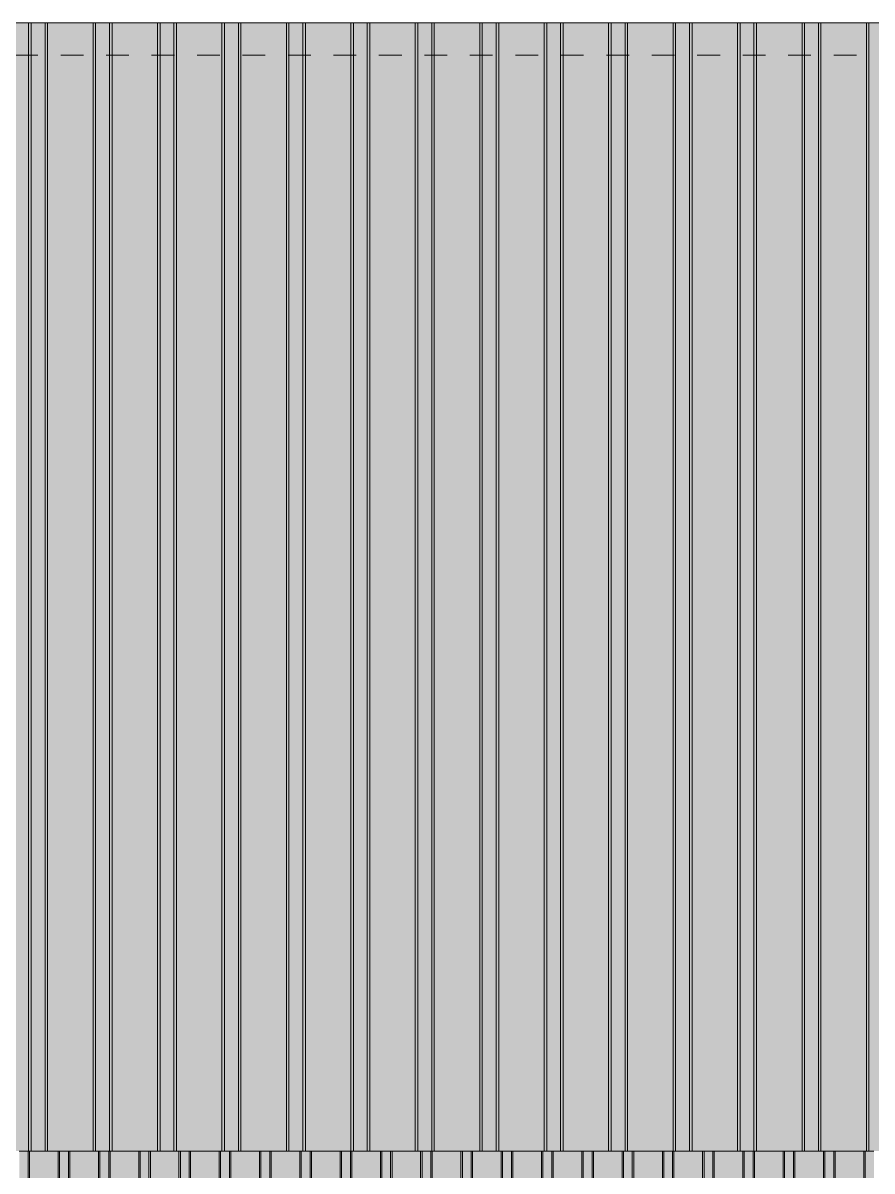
# Model space of a CAD drawing. Header units: millimetres. Extents: x 365175 to 2667127, y -330297 to -162108.
# Drawn here: x 2372894 to 2378163, y -319058 to -311934 of the extents above; entities that cross this region are included whole.
import ezdxf

# ---------------------------------------------------------------- set-up
doc = ezdxf.new("R2010")
doc.units = ezdxf.units.MM
doc.header["$MEASUREMENT"] = 0
doc.linetypes.add('Dashed', pattern=[282.222223, 141.111112, -141.111112])

# ---------------------------------------------------------------- blocks, each defined once
blk = doc.blocks.new('Élément de coupe_1417_4', base_point=(2775447.7, -323933.6))
at = {"linetype": 'Continuous', "lineweight": 0, "true_color": 0x000000}
for points in [[(2372870.6, -323933.6), (2372925.6, -323933.6), (2372925.6, -318933.6), (2372870.6, -318933.6)], [(2372925.6, -323933.6), (2372934.2, -323933.6), (2372934.2, -318933.6), (2372925.6, -318933.6)], [(2372933.2, -318952.7), (2372934.2, -318985.1), (2372934.2, -318933.6), (2372933.2, -318933.6)], [(2372934.2, -323933.6), (2373111.9, -323933.6), (2373111.9, -318933.6), (2372934.2, -318933.6)], [(2373111.9, -318933.6), (2372934.2, -318933.6), (2372934.2, -318985.1), (2373001.2, -318985.1), (2373036.2, -318950.9), (2373102.5, -318950.9), (2372952.5, -319226.5), (2372952.5, -323933.6), (2373111.9, -323933.6)], [(2373111.9, -323933.6), (2373120.6, -323933.6), (2373120.6, -318933.6), (2373111.9, -318933.6)], [(2373111.9, -323933.6), (2373120.6, -323933.6), (2373120.6, -318933.6), (2373111.9, -318933.6)], [(2373120.6, -323933.6), (2373175.6, -323933.6), (2373175.6, -318933.6), (2373120.6, -318933.6)], [(2373175.6, -323933.6), (2373184.2, -323933.6), (2373184.2, -318933.6), (2373175.6, -318933.6)], [(2373183.7, -318933.6), (2373184.2, -318950.9), (2373184.2, -318933.6)], [(2373184.2, -323933.6), (2373361.9, -323933.6), (2373361.9, -318933.6), (2373184.2, -318933.6)], [(2373184.2, -318950.9), (2373314.7, -318950.9), (2373314.7, -318985.1), (2373333.9, -318985.1), (2373202.5, -319226.5), (2373202.5, -323933.6), (2373361.9, -323933.6), (2373361.9, -318933.6), (2373184.2, -318933.6)], [(2373361.9, -323933.6), (2373370.6, -323933.6), (2373370.6, -318933.6), (2373361.9, -318933.6)], [(2373361.9, -323933.6), (2373370.6, -323933.6), (2373370.6, -318933.6), (2373361.9, -318933.6)], [(2373370.6, -323933.6), (2373425.6, -323933.6), (2373425.6, -318933.6), (2373370.6, -318933.6)], [(2373425.6, -323933.6), (2373434.2, -323933.6), (2373434.2, -318933.6), (2373425.6, -318933.6)], [(2373434.2, -318933.6), (2373432.8, -318933.6), (2373434.2, -318952.9)], [(2373434.2, -323933.6), (2373611.9, -323933.6), (2373611.9, -318933.6), (2373434.2, -318933.6)], [(2373434.2, -318952.9), (2373436.2, -318950.9), (2373602.5, -318950.9), (2373452.5, -319226.5), (2373452.5, -323933.6), (2373611.9, -323933.6), (2373611.9, -318933.6), (2373434.2, -318933.6)], [(2373611.9, -323933.6), (2373620.6, -323933.6), (2373620.6, -318933.6), (2373611.9, -318933.6)], [(2373611.9, -323933.6), (2373620.6, -323933.6), (2373620.6, -318933.6), (2373611.9, -318933.6)], [(2373620.6, -323933.6), (2373675.6, -323933.6), (2373675.6, -318933.6), (2373620.6, -318933.6)], [(2373675.6, -323933.6), (2373684.2, -323933.6), (2373684.2, -318933.6), (2373675.6, -318933.6)], [(2373683.7, -318933.6), (2373684.2, -318950.9), (2373684.2, -318933.6)], [(2373684.2, -323933.6), (2373861.9, -323933.6), (2373861.9, -318933.6), (2373684.2, -318933.6)], [(2373861.9, -318933.6), (2373684.2, -318933.6), (2373684.2, -318950.9), (2373714.7, -318950.9), (2373714.7, -318985.1), (2373801.2, -318985.1), (2373836.2, -318950.9), (2373852.5, -318950.9), (2373702.5, -319226.5), (2373702.5, -323933.6), (2373861.9, -323933.6)], [(2373861.9, -323933.6), (2373870.6, -323933.6), (2373870.6, -318933.6), (2373861.9, -318933.6)], [(2373861.9, -323933.6), (2373870.6, -323933.6), (2373870.6, -318933.6), (2373861.9, -318933.6)], [(2373870.6, -323933.6), (2373925.6, -323933.6), (2373925.6, -318933.6), (2373870.6, -318933.6)], [(2373925.6, -323933.6), (2373934.2, -323933.6), (2373934.2, -318933.6), (2373925.6, -318933.6)], [(2373933.7, -318933.6), (2373934.2, -318950.9), (2373934.2, -318933.6)], [(2373934.2, -323933.6), (2374111.9, -323933.6), (2374111.9, -318933.6), (2373934.2, -318933.6)], [(2373934.2, -318933.6), (2373934.2, -318950.9), (2374102.5, -318950.9), (2373952.5, -319226.5), (2373952.5, -323933.6), (2374111.9, -323933.6), (2374111.9, -318933.6)], [(2374111.9, -323933.6), (2374120.6, -323933.6), (2374120.6, -318933.6), (2374111.9, -318933.6)], [(2374111.9, -323933.6), (2374120.6, -323933.6), (2374120.6, -318933.6), (2374111.9, -318933.6)], [(2374120.6, -323933.6), (2374175.6, -323933.6), (2374175.6, -318933.6), (2374120.6, -318933.6)], [(2374175.6, -323933.6), (2374184.2, -323933.6), (2374184.2, -318933.6), (2374175.6, -318933.6)], [(2374184.2, -318933.6), (2374182.7, -318933.6), (2374184.2, -318985.1)], [(2374184.2, -323933.6), (2374361.9, -323933.6), (2374361.9, -318933.6), (2374184.2, -318933.6)], [(2374184.2, -318933.6), (2374184.2, -318985.1), (2374201.2, -318985.1), (2374236.2, -318950.9), (2374352.5, -318950.9), (2374202.5, -319226.5), (2374202.5, -323933.6), (2374361.9, -323933.6), (2374361.9, -318933.6)], [(2374361.9, -323933.6), (2374370.6, -323933.6), (2374370.6, -318933.6), (2374361.9, -318933.6)], [(2374361.9, -323933.6), (2374370.6, -323933.6), (2374370.6, -318933.6), (2374361.9, -318933.6)], [(2374370.6, -323933.6), (2374425.6, -323933.6), (2374425.6, -318933.6), (2374370.6, -318933.6)], [(2374425.6, -323933.6), (2374434.2, -323933.6), (2374434.2, -318933.6), (2374425.6, -318933.6)], [(2374433.7, -318933.6), (2374434.2, -318950.9), (2374434.2, -318933.6)], [(2374434.2, -323933.6), (2374611.9, -323933.6), (2374611.9, -318933.6), (2374434.2, -318933.6)], [(2374434.2, -318950.9), (2374514.7, -318950.9), (2374514.7, -318985.1), (2374583.9, -318985.1), (2374452.5, -319226.5), (2374452.5, -323933.6), (2374611.9, -323933.6), (2374611.9, -318933.6), (2374434.2, -318933.6)], [(2374611.9, -323933.6), (2374620.6, -323933.6), (2374620.6, -318933.6), (2374611.9, -318933.6)], [(2374611.9, -323933.6), (2374620.6, -323933.6), (2374620.6, -318933.6), (2374611.9, -318933.6)], [(2374620.6, -323933.6), (2374675.6, -323933.6), (2374675.6, -318933.6), (2374620.6, -318933.6)], [(2374675.6, -323933.6), (2374684.2, -323933.6), (2374684.2, -318933.6), (2374675.6, -318933.6)], [(2374683.7, -318933.6), (2374684.2, -318950.9), (2374684.2, -318933.6)], [(2374684.2, -323933.6), (2374861.9, -323933.6), (2374861.9, -318933.6), (2374684.2, -318933.6)], [(2374684.2, -318933.6), (2374684.2, -318950.9), (2374852.5, -318950.9), (2374702.5, -319226.5), (2374702.5, -323933.6), (2374861.9, -323933.6), (2374861.9, -318933.6)], [(2374861.9, -323933.6), (2374870.6, -323933.6), (2374870.6, -318933.6), (2374861.9, -318933.6)], [(2374861.9, -323933.6), (2374870.6, -323933.6), (2374870.6, -318933.6), (2374861.9, -318933.6)], [(2374870.6, -323933.6), (2374925.6, -323933.6), (2374925.6, -318933.6), (2374870.6, -318933.6)], [(2374925.6, -323933.6), (2374934.2, -323933.6), (2374934.2, -318933.6), (2374925.6, -318933.6)], [(2374933.2, -318952.7), (2374934.2, -318985.1), (2374934.2, -318933.6), (2374933.2, -318933.6)], [(2374934.2, -323933.6), (2375111.9, -323933.6), (2375111.9, -318933.6), (2374934.2, -318933.6)], [(2375111.9, -318933.6), (2374934.2, -318933.6), (2374934.2, -318985.1), (2375001.2, -318985.1), (2375036.2, -318950.9), (2375102.5, -318950.9), (2374952.5, -319226.5), (2374952.5, -323933.6), (2375111.9, -323933.6)], [(2375111.9, -323933.6), (2375120.6, -323933.6), (2375120.6, -318933.6), (2375111.9, -318933.6)], [(2375111.9, -323933.6), (2375120.6, -323933.6), (2375120.6, -318933.6), (2375111.9, -318933.6)], [(2375120.6, -323933.6), (2375175.6, -323933.6), (2375175.6, -318933.6), (2375120.6, -318933.6)], [(2375175.6, -323933.6), (2375184.2, -323933.6), (2375184.2, -318933.6), (2375175.6, -318933.6)], [(2375183.7, -318933.6), (2375184.2, -318950.9), (2375184.2, -318933.6)], [(2375184.2, -323933.6), (2375361.9, -323933.6), (2375361.9, -318933.6), (2375184.2, -318933.6)], [(2375184.2, -318933.6), (2375184.2, -318950.9), (2375314.7, -318950.9), (2375314.7, -318985.1), (2375333.9, -318985.1), (2375202.5, -319226.5), (2375202.5, -323933.6), (2375361.9, -323933.6), (2375361.9, -318933.6)], [(2375361.9, -323933.6), (2375370.6, -323933.6), (2375370.6, -318933.6), (2375361.9, -318933.6)], [(2375361.9, -323933.6), (2375370.6, -323933.6), (2375370.6, -318933.6), (2375361.9, -318933.6)], [(2375370.6, -323933.6), (2375425.6, -323933.6), (2375425.6, -318933.6), (2375370.6, -318933.6)], [(2375425.6, -323933.6), (2375434.2, -323933.6), (2375434.2, -318933.6), (2375425.6, -318933.6)], [(2375434.2, -318933.6), (2375432.8, -318933.6), (2375434.2, -318952.9)], [(2375434.2, -323933.6), (2375611.9, -323933.6), (2375611.9, -318933.6), (2375434.2, -318933.6)], [(2375434.2, -318952.9), (2375436.2, -318950.9), (2375602.5, -318950.9), (2375452.5, -319226.5), (2375452.5, -323933.6), (2375611.9, -323933.6), (2375611.9, -318933.6), (2375434.2, -318933.6)], [(2375611.9, -323933.6), (2375620.6, -323933.6), (2375620.6, -318933.6), (2375611.9, -318933.6)], [(2375611.9, -323933.6), (2375620.6, -323933.6), (2375620.6, -318933.6), (2375611.9, -318933.6)], [(2375620.6, -323933.6), (2375675.6, -323933.6), (2375675.6, -318933.6), (2375620.6, -318933.6)], [(2375675.6, -323933.6), (2375684.2, -323933.6), (2375684.2, -318933.6), (2375675.6, -318933.6)], [(2375683.7, -318933.6), (2375684.2, -318950.9), (2375684.2, -318933.6)], [(2375684.2, -323933.6), (2375861.9, -323933.6), (2375861.9, -318933.6), (2375684.2, -318933.6)], [(2375861.9, -318933.6), (2375684.2, -318933.6), (2375684.2, -318950.9), (2375714.7, -318950.9), (2375714.7, -318985.1), (2375801.2, -318985.1), (2375836.2, -318950.9), (2375852.5, -318950.9), (2375702.5, -319226.5), (2375702.5, -323933.6), (2375861.9, -323933.6)], [(2375861.9, -323933.6), (2375870.6, -323933.6), (2375870.6, -318933.6), (2375861.9, -318933.6)], [(2375861.9, -323933.6), (2375870.6, -323933.6), (2375870.6, -318933.6), (2375861.9, -318933.6)], [(2375870.6, -323933.6), (2375925.6, -323933.6), (2375925.6, -318933.6), (2375870.6, -318933.6)], [(2375925.6, -323933.6), (2375934.2, -323933.6), (2375934.2, -318933.6), (2375925.6, -318933.6)], [(2375933.7, -318933.6), (2375934.2, -318950.9), (2375934.2, -318933.6)], [(2375934.2, -323933.6), (2376111.9, -323933.6), (2376111.9, -318933.6), (2375934.2, -318933.6)], [(2376111.9, -318933.6), (2375934.2, -318933.6), (2375934.2, -318950.9), (2376102.5, -318950.9), (2375952.5, -319226.5), (2375952.5, -323933.6), (2376111.9, -323933.6)], [(2376111.9, -323933.6), (2376120.6, -323933.6), (2376120.6, -318933.6), (2376111.9, -318933.6)], [(2376111.9, -323933.6), (2376120.6, -323933.6), (2376120.6, -318933.6), (2376111.9, -318933.6)], [(2376120.6, -323933.6), (2376175.6, -323933.6), (2376175.6, -318933.6), (2376120.6, -318933.6)], [(2376175.6, -323933.6), (2376184.2, -323933.6), (2376184.2, -318933.6), (2376175.6, -318933.6)], [(2376184.2, -318933.6), (2376182.7, -318933.6), (2376184.2, -318985.1)], [(2376184.2, -323933.6), (2376361.9, -323933.6), (2376361.9, -318933.6), (2376184.2, -318933.6)], [(2376184.2, -318933.6), (2376184.2, -318985.1), (2376201.2, -318985.1), (2376236.2, -318950.9), (2376352.5, -318950.9), (2376202.5, -319226.5), (2376202.5, -323933.6), (2376361.9, -323933.6), (2376361.9, -318933.6)], [(2376361.9, -323933.6), (2376370.6, -323933.6), (2376370.6, -318933.6), (2376361.9, -318933.6)], [(2376361.9, -323933.6), (2376370.6, -323933.6), (2376370.6, -318933.6), (2376361.9, -318933.6)], [(2376370.6, -323933.6), (2376425.6, -323933.6), (2376425.6, -318933.6), (2376370.6, -318933.6)], [(2376425.6, -323933.6), (2376434.2, -323933.6), (2376434.2, -318933.6), (2376425.6, -318933.6)], [(2376433.7, -318933.6), (2376434.2, -318950.9), (2376434.2, -318933.6)], [(2376434.2, -323933.6), (2376611.9, -323933.6), (2376611.9, -318933.6), (2376434.2, -318933.6)], [(2376434.2, -318933.6), (2376434.2, -318950.9), (2376514.7, -318950.9), (2376514.7, -318985.1), (2376583.9, -318985.1), (2376452.5, -319226.5), (2376452.5, -323933.6), (2376611.9, -323933.6), (2376611.9, -318933.6)], [(2376611.9, -323933.6), (2376620.6, -323933.6), (2376620.6, -318933.6), (2376611.9, -318933.6)], [(2376611.9, -323933.6), (2376620.6, -323933.6), (2376620.6, -318933.6), (2376611.9, -318933.6)], [(2376620.6, -323933.6), (2376675.6, -323933.6), (2376675.6, -318933.6), (2376620.6, -318933.6)], [(2376675.6, -323933.6), (2376684.2, -323933.6), (2376684.2, -318933.6), (2376675.6, -318933.6)], [(2376683.7, -318933.6), (2376684.2, -318950.9), (2376684.2, -318933.6)], [(2376684.2, -323933.6), (2376861.9, -323933.6), (2376861.9, -318933.6), (2376684.2, -318933.6)], [(2376684.2, -318933.6), (2376684.2, -318950.9), (2376852.5, -318950.9), (2376702.5, -319226.5), (2376702.5, -323933.6), (2376861.9, -323933.6), (2376861.9, -318933.6)], [(2376861.9, -323933.6), (2376870.6, -323933.6), (2376870.6, -318933.6), (2376861.9, -318933.6)], [(2376861.9, -323933.6), (2376870.6, -323933.6), (2376870.6, -318933.6), (2376861.9, -318933.6)], [(2376870.6, -323933.6), (2376925.6, -323933.6), (2376925.6, -318933.6), (2376870.6, -318933.6)], [(2376925.6, -323933.6), (2376934.2, -323933.6), (2376934.2, -318933.6), (2376925.6, -318933.6)], [(2376933.2, -318952.7), (2376934.2, -318985.1), (2376934.2, -318933.6), (2376933.2, -318933.6)], [(2376934.2, -323933.6), (2377111.9, -323933.6), (2377111.9, -318933.6), (2376934.2, -318933.6)], [(2377111.9, -318933.6), (2376934.2, -318933.6), (2376934.2, -318985.1), (2377001.2, -318985.1), (2377036.2, -318950.9), (2377102.5, -318950.9), (2376952.5, -319226.5), (2376952.5, -323933.6), (2377111.9, -323933.6)], [(2377111.9, -323933.6), (2377120.6, -323933.6), (2377120.6, -318933.6), (2377111.9, -318933.6)], [(2377111.9, -323933.6), (2377120.6, -323933.6), (2377120.6, -318933.6), (2377111.9, -318933.6)], [(2377120.6, -323933.6), (2377175.6, -323933.6), (2377175.6, -318933.6), (2377120.6, -318933.6)], [(2377175.6, -323933.6), (2377184.2, -323933.6), (2377184.2, -318933.6), (2377175.6, -318933.6)], [(2377183.7, -318933.6), (2377184.2, -318950.9), (2377184.2, -318933.6)], [(2377184.2, -323933.6), (2377361.9, -323933.6), (2377361.9, -318933.6), (2377184.2, -318933.6)], [(2377184.2, -318933.6), (2377184.2, -318950.9), (2377314.7, -318950.9), (2377314.7, -318985.1), (2377333.9, -318985.1), (2377202.5, -319226.5), (2377202.5, -323933.6), (2377361.9, -323933.6), (2377361.9, -318933.6)], [(2377361.9, -323933.6), (2377370.6, -323933.6), (2377370.6, -318933.6), (2377361.9, -318933.6)], [(2377361.9, -323933.6), (2377370.6, -323933.6), (2377370.6, -318933.6), (2377361.9, -318933.6)], [(2377370.6, -323933.6), (2377425.6, -323933.6), (2377425.6, -318933.6), (2377370.6, -318933.6)], [(2377425.6, -323933.6), (2377434.2, -323933.6), (2377434.2, -318933.6), (2377425.6, -318933.6)], [(2377434.2, -318933.6), (2377432.8, -318933.6), (2377434.2, -318952.9)], [(2377434.2, -323933.6), (2377611.9, -323933.6), (2377611.9, -318933.6), (2377434.2, -318933.6)], [(2377434.2, -318952.9), (2377436.2, -318950.9), (2377602.5, -318950.9), (2377452.5, -319226.5), (2377452.5, -323933.6), (2377611.9, -323933.6), (2377611.9, -318933.6), (2377434.2, -318933.6)], [(2377611.9, -323933.6), (2377620.6, -323933.6), (2377620.6, -318933.6), (2377611.9, -318933.6)], [(2377611.9, -323933.6), (2377620.6, -323933.6), (2377620.6, -318933.6), (2377611.9, -318933.6)], [(2377620.6, -323933.6), (2377675.6, -323933.6), (2377675.6, -318933.6), (2377620.6, -318933.6)], [(2377675.6, -323933.6), (2377684.2, -323933.6), (2377684.2, -318933.6), (2377675.6, -318933.6)], [(2377683.7, -318933.6), (2377684.2, -318950.9), (2377684.2, -318933.6)], [(2377684.2, -323933.6), (2377861.9, -323933.6), (2377861.9, -318933.6), (2377684.2, -318933.6)], [(2377684.2, -318933.6), (2377684.2, -318950.9), (2377714.7, -318950.9), (2377714.7, -318985.1), (2377801.2, -318985.1), (2377836.2, -318950.9), (2377852.5, -318950.9), (2377702.5, -319226.5), (2377702.5, -323933.6), (2377861.9, -323933.6), (2377861.9, -318933.6)], [(2377861.9, -323933.6), (2377870.6, -323933.6), (2377870.6, -318933.6), (2377861.9, -318933.6)], [(2377861.9, -323933.6), (2377870.6, -323933.6), (2377870.6, -318933.6), (2377861.9, -318933.6)], [(2377870.6, -323933.6), (2377925.6, -323933.6), (2377925.6, -318933.6), (2377870.6, -318933.6)], [(2377925.6, -323933.6), (2377934.2, -323933.6), (2377934.2, -318933.6), (2377925.6, -318933.6)], [(2377933.7, -318933.6), (2377934.2, -318950.9), (2377934.2, -318933.6)], [(2377934.2, -323933.6), (2378111.9, -323933.6), (2378111.9, -318933.6), (2377934.2, -318933.6)], [(2378111.9, -318933.6), (2377934.2, -318933.6), (2377934.2, -318950.9), (2378102.5, -318950.9), (2377952.5, -319226.5), (2377952.5, -323933.6), (2378111.9, -323933.6)], [(2378111.9, -323933.6), (2378120.6, -323933.6), (2378120.6, -318933.6), (2378111.9, -318933.6)], [(2378111.9, -323933.6), (2378120.6, -323933.6), (2378120.6, -318933.6), (2378111.9, -318933.6)], [(2378120.6, -323933.6), (2378175.6, -323933.6), (2378175.6, -318933.6), (2378120.6, -318933.6)]]:
    blk.add_hatch(color=18, dxfattribs=at).paths.add_polyline_path(points)
at = {"color": 7, "linetype": 'Continuous', "lineweight": 5}
for p, q in [((2372925.6, -318933.6), (2372870.6, -318933.6)), ((2372925.6, -323933.6), (2372925.6, -318933.6)), ((2372933.4, -318933.6), (2372925.6, -318933.6)), ((2372934.2, -323933.6), (2372934.2, -318933.6)), ((2373111.9, -323933.6), (2373111.9, -318933.6)), ((2373120.6, -318933.6), (2373112.4, -318933.6)), ((2373120.6, -323933.6), (2373120.6, -318933.6)), ((2373175.6, -318933.6), (2373120.6, -318933.6)), ((2373175.6, -323933.6), (2373175.6, -318933.6)), ((2373183.7, -318933.6), (2373175.6, -318933.6)), ((2373184.2, -323933.6), (2373184.2, -318933.6)), ((2373361.9, -323933.6), (2373361.9, -318933.6)), ((2373370.6, -318933.6), (2373363.4, -318933.6)), ((2373370.6, -323933.6), (2373370.6, -318933.6)), ((2373425.6, -318933.6), (2373370.6, -318933.6)), ((2373425.6, -323933.6), (2373425.6, -318933.6)), ((2373432.8, -318933.6), (2373425.6, -318933.6)), ((2373434.2, -323933.6), (2373434.2, -318933.6)), ((2373611.9, -323933.6), (2373611.9, -318933.6)), ((2373620.6, -318933.6), (2373612.4, -318933.6)), ((2373620.6, -323933.6), (2373620.6, -318933.6)), ((2373675.6, -318933.6), (2373620.6, -318933.6)), ((2373675.6, -323933.6), (2373675.6, -318933.6)), ((2373683.7, -318933.6), (2373675.6, -318933.6)), ((2373684.2, -323933.6), (2373684.2, -318933.6)), ((2373861.9, -323933.6), (2373861.9, -318933.6)), ((2373870.6, -318933.6), (2373862.4, -318933.6)), ((2373870.6, -323933.6), (2373870.6, -318933.6)), ((2373925.6, -318933.6), (2373870.6, -318933.6)), ((2373925.6, -323933.6), (2373925.6, -318933.6)), ((2373933.7, -318933.6), (2373925.6, -318933.6)), ((2373934.2, -323933.6), (2373934.2, -318933.6)), ((2374111.9, -323933.6), (2374111.9, -318933.6)), ((2374120.6, -318933.6), (2374112.4, -318933.6)), ((2374120.6, -323933.6), (2374120.6, -318933.6)), ((2374175.6, -318933.6), (2374120.6, -318933.6)), ((2374175.6, -323933.6), (2374175.6, -318933.6)), ((2374182.7, -318933.6), (2374175.6, -318933.6)), ((2374184.2, -323933.6), (2374184.2, -318933.6)), ((2374361.9, -323933.6), (2374361.9, -318933.6)), ((2374370.6, -318933.6), (2374362.4, -318933.6)), ((2374370.6, -323933.6), (2374370.6, -318933.6)), ((2374425.6, -318933.6), (2374370.6, -318933.6)), ((2374425.6, -323933.6), (2374425.6, -318933.6)), ((2374433.7, -318933.6), (2374425.6, -318933.6)), ((2374434.2, -323933.6), (2374434.2, -318933.6)), ((2374611.9, -323933.6), (2374611.9, -318933.6)), ((2374620.6, -318933.6), (2374613.4, -318933.6)), ((2374620.6, -323933.6), (2374620.6, -318933.6)), ((2374675.6, -318933.6), (2374620.6, -318933.6)), ((2374675.6, -323933.6), (2374675.6, -318933.6)), ((2374683.7, -318933.6), (2374675.6, -318933.6)), ((2374684.2, -323933.6), (2374684.2, -318933.6)), ((2374861.9, -323933.6), (2374861.9, -318933.6)), ((2374870.6, -318933.6), (2374862.4, -318933.6)), ((2374870.6, -323933.6), (2374870.6, -318933.6)), ((2374925.6, -318933.6), (2374870.6, -318933.6)), ((2374925.6, -323933.6), (2374925.6, -318933.6)), ((2374933.4, -318933.6), (2374925.6, -318933.6)), ((2374934.2, -323933.6), (2374934.2, -318933.6)), ((2375111.9, -323933.6), (2375111.9, -318933.6)), ((2375120.6, -318933.6), (2375112.4, -318933.6)), ((2375120.6, -323933.6), (2375120.6, -318933.6)), ((2375175.6, -318933.6), (2375120.6, -318933.6)), ((2375175.6, -323933.6), (2375175.6, -318933.6)), ((2375183.7, -318933.6), (2375175.6, -318933.6)), ((2375184.2, -323933.6), (2375184.2, -318933.6)), ((2375361.9, -323933.6), (2375361.9, -318933.6)), ((2375370.6, -318933.6), (2375363.4, -318933.6)), ((2375370.6, -323933.6), (2375370.6, -318933.6)), ((2375425.6, -318933.6), (2375370.6, -318933.6)), ((2375425.6, -323933.6), (2375425.6, -318933.6)), ((2375432.8, -318933.6), (2375425.6, -318933.6)), ((2375434.2, -323933.6), (2375434.2, -318933.6)), ((2375611.9, -323933.6), (2375611.9, -318933.6)), ((2375620.6, -318933.6), (2375612.4, -318933.6)), ((2375620.6, -323933.6), (2375620.6, -318933.6)), ((2375675.6, -318933.6), (2375620.6, -318933.6)), ((2375675.6, -323933.6), (2375675.6, -318933.6)), ((2375683.7, -318933.6), (2375675.6, -318933.6)), ((2375684.2, -323933.6), (2375684.2, -318933.6)), ((2375861.9, -323933.6), (2375861.9, -318933.6)), ((2375870.6, -318933.6), (2375862.4, -318933.6)), ((2375870.6, -323933.6), (2375870.6, -318933.6)), ((2375925.6, -318933.6), (2375870.6, -318933.6)), ((2375925.6, -323933.6), (2375925.6, -318933.6)), ((2375933.7, -318933.6), (2375925.6, -318933.6)), ((2375934.2, -323933.6), (2375934.2, -318933.6)), ((2376111.9, -323933.6), (2376111.9, -318933.6)), ((2376120.6, -318933.6), (2376112.4, -318933.6)), ((2376120.6, -323933.6), (2376120.6, -318933.6)), ((2376175.6, -318933.6), (2376120.6, -318933.6)), ((2376175.6, -323933.6), (2376175.6, -318933.6)), ((2376182.7, -318933.6), (2376175.6, -318933.6)), ((2376184.2, -323933.6), (2376184.2, -318933.6)), ((2376361.9, -323933.6), (2376361.9, -318933.6)), ((2376370.6, -318933.6), (2376362.4, -318933.6)), ((2376370.6, -323933.6), (2376370.6, -318933.6)), ((2376425.6, -318933.6), (2376370.6, -318933.6)), ((2376425.6, -323933.6), (2376425.6, -318933.6)), ((2376433.7, -318933.6), (2376425.6, -318933.6)), ((2376434.2, -323933.6), (2376434.2, -318933.6)), ((2376611.9, -323933.6), (2376611.9, -318933.6)), ((2376620.6, -318933.6), (2376613.4, -318933.6)), ((2376620.6, -323933.6), (2376620.6, -318933.6)), ((2376675.6, -318933.6), (2376620.6, -318933.6)), ((2376675.6, -323933.6), (2376675.6, -318933.6)), ((2376683.7, -318933.6), (2376675.6, -318933.6)), ((2376684.2, -323933.6), (2376684.2, -318933.6)), ((2376861.9, -323933.6), (2376861.9, -318933.6)), ((2376870.6, -318933.6), (2376862.4, -318933.6)), ((2376870.6, -323933.6), (2376870.6, -318933.6)), ((2376925.6, -318933.6), (2376870.6, -318933.6)), ((2376925.6, -323933.6), (2376925.6, -318933.6)), ((2376933.4, -318933.6), (2376925.6, -318933.6)), ((2376934.2, -323933.6), (2376934.2, -318933.6)), ((2377111.9, -323933.6), (2377111.9, -318933.6)), ((2377120.6, -318933.6), (2377112.4, -318933.6)), ((2377120.6, -323933.6), (2377120.6, -318933.6)), ((2377175.6, -318933.6), (2377120.6, -318933.6)), ((2377175.6, -323933.6), (2377175.6, -318933.6)), ((2377183.7, -318933.6), (2377175.6, -318933.6)), ((2377184.2, -323933.6), (2377184.2, -318933.6)), ((2377361.9, -323933.6), (2377361.9, -318933.6)), ((2377370.6, -318933.6), (2377363.4, -318933.6)), ((2377370.6, -323933.6), (2377370.6, -318933.6)), ((2377425.6, -318933.6), (2377370.6, -318933.6)), ((2377425.6, -323933.6), (2377425.6, -318933.6)), ((2377432.8, -318933.6), (2377425.6, -318933.6)), ((2377434.2, -323933.6), (2377434.2, -318933.6)), ((2377611.9, -323933.6), (2377611.9, -318933.6)), ((2377620.6, -318933.6), (2377612.4, -318933.6)), ((2377620.6, -323933.6), (2377620.6, -318933.6)), ((2377675.6, -318933.6), (2377620.6, -318933.6)), ((2377675.6, -323933.6), (2377675.6, -318933.6)), ((2377683.7, -318933.6), (2377675.6, -318933.6)), ((2377684.2, -323933.6), (2377684.2, -318933.6)), ((2377861.9, -323933.6), (2377861.9, -318933.6)), ((2377870.6, -318933.6), (2377862.4, -318933.6)), ((2377870.6, -323933.6), (2377870.6, -318933.6)), ((2377925.6, -318933.6), (2377870.6, -318933.6)), ((2377925.6, -323933.6), (2377925.6, -318933.6)), ((2377933.7, -318933.6), (2377925.6, -318933.6)), ((2377934.2, -323933.6), (2377934.2, -318933.6)), ((2378111.9, -323933.6), (2378111.9, -318933.6)), ((2378120.6, -318933.6), (2378112.4, -318933.6)), ((2378120.6, -323933.6), (2378120.6, -318933.6)), ((2378175.6, -318933.6), (2378120.6, -318933.6))]:
    blk.add_line(p, q, dxfattribs=at)
blk = doc.blocks.new('Élément de coupe_1453_4', base_point=(2775447.7, -323933.6))
at = {"linetype": 'Continuous', "lineweight": 0, "true_color": 0x000000}
for points in [[(2372646.2, -318933.6), (2372928.8, -318933.6), (2372928.8, -311933.6), (2372646.2, -311933.6)], [(2372928.8, -311933.6), (2372924.6, -311967.7), (2372924.6, -318933.6), (2372928.8, -318933.6)], [(2372928.8, -318933.6), (2372944.2, -318933.6), (2372944.2, -311933.6), (2372928.8, -311933.6)], [(2372928.8, -318933.6), (2372944.2, -318933.6), (2372944.2, -311933.6), (2372928.8, -311933.6)], [(2372944.2, -318933.6), (2373030.7, -318933.6), (2373030.7, -311933.6), (2372944.2, -311933.6)], [(2373030.7, -318933.6), (2373046.2, -318933.6), (2373046.2, -311933.6), (2373030.7, -311933.6)], [(2373046.2, -318933.6), (2373328.8, -318933.6), (2373328.8, -311933.6), (2373046.2, -311933.6)], [(2373328.8, -311933.6), (2373324.6, -311967.7), (2373324.6, -318933.6), (2373328.8, -318933.6)], [(2373328.8, -318933.6), (2373344.2, -318933.6), (2373344.2, -311933.6), (2373328.8, -311933.6)], [(2373328.8, -318933.6), (2373344.2, -318933.6), (2373344.2, -311933.6), (2373328.8, -311933.6)], [(2373344.2, -318933.6), (2373430.7, -318933.6), (2373430.7, -311933.6), (2373344.2, -311933.6)], [(2373430.7, -318933.6), (2373446.2, -318933.6), (2373446.2, -311933.6), (2373430.7, -311933.6)], [(2373446.2, -318933.6), (2373728.8, -318933.6), (2373728.8, -311933.6), (2373446.2, -311933.6)], [(2373728.8, -311933.6), (2373724.6, -311967.7), (2373724.6, -318933.6), (2373728.8, -318933.6)], [(2373728.8, -318933.6), (2373744.2, -318933.6), (2373744.2, -311933.6), (2373728.8, -311933.6)], [(2373728.8, -318933.6), (2373744.2, -318933.6), (2373744.2, -311933.6), (2373728.8, -311933.6)], [(2373744.2, -318933.6), (2373830.7, -318933.6), (2373830.7, -311933.6), (2373744.2, -311933.6)], [(2373830.7, -318933.6), (2373846.2, -318933.6), (2373846.2, -311933.6), (2373830.7, -311933.6)], [(2373846.2, -318933.6), (2374128.8, -318933.6), (2374128.8, -311933.6), (2373846.2, -311933.6)], [(2374128.8, -311933.6), (2374124.6, -311967.7), (2374124.6, -318933.6), (2374128.8, -318933.6)], [(2374128.8, -318933.6), (2374144.2, -318933.6), (2374144.2, -311933.6), (2374128.8, -311933.6)], [(2374128.8, -318933.6), (2374144.2, -318933.6), (2374144.2, -311933.6), (2374128.8, -311933.6)], [(2374144.2, -318933.6), (2374230.7, -318933.6), (2374230.7, -311933.6), (2374144.2, -311933.6)], [(2374230.7, -318933.6), (2374246.2, -318933.6), (2374246.2, -311933.6), (2374230.7, -311933.6)], [(2374246.2, -318933.6), (2374528.8, -318933.6), (2374528.8, -311933.6), (2374246.2, -311933.6)], [(2374528.8, -311933.6), (2374524.6, -311967.7), (2374524.6, -318933.6), (2374528.8, -318933.6)], [(2374528.8, -318933.6), (2374544.2, -318933.6), (2374544.2, -311933.6), (2374528.8, -311933.6)], [(2374528.8, -318933.6), (2374544.2, -318933.6), (2374544.2, -311933.6), (2374528.8, -311933.6)], [(2374544.2, -318933.6), (2374630.7, -318933.6), (2374630.7, -311933.6), (2374544.2, -311933.6)], [(2374630.7, -318933.6), (2374646.2, -318933.6), (2374646.2, -311933.6), (2374630.7, -311933.6)], [(2374646.2, -318933.6), (2374928.8, -318933.6), (2374928.8, -311933.6), (2374646.2, -311933.6)], [(2374928.8, -311933.6), (2374924.6, -311967.7), (2374924.6, -318933.6), (2374928.8, -318933.6)], [(2374928.8, -318933.6), (2374944.2, -318933.6), (2374944.2, -311933.6), (2374928.8, -311933.6)], [(2374928.8, -318933.6), (2374944.2, -318933.6), (2374944.2, -311933.6), (2374928.8, -311933.6)], [(2374944.2, -318933.6), (2375030.7, -318933.6), (2375030.7, -311933.6), (2374944.2, -311933.6)], [(2375030.7, -318933.6), (2375046.2, -318933.6), (2375046.2, -311933.6), (2375030.7, -311933.6)], [(2375046.2, -318933.6), (2375328.8, -318933.6), (2375328.8, -311933.6), (2375046.2, -311933.6)], [(2375328.8, -311933.6), (2375324.6, -311967.7), (2375324.6, -318933.6), (2375328.8, -318933.6)], [(2375328.8, -318933.6), (2375344.2, -318933.6), (2375344.2, -311933.6), (2375328.8, -311933.6)], [(2375328.8, -318933.6), (2375344.2, -318933.6), (2375344.2, -311933.6), (2375328.8, -311933.6)], [(2375344.2, -318933.6), (2375430.7, -318933.6), (2375430.7, -311933.6), (2375344.2, -311933.6)], [(2375430.7, -318933.6), (2375446.2, -318933.6), (2375446.2, -311933.6), (2375430.7, -311933.6)], [(2375446.2, -318933.6), (2375728.8, -318933.6), (2375728.8, -311933.6), (2375446.2, -311933.6)], [(2375728.8, -311933.6), (2375724.6, -311967.7), (2375724.6, -318933.6), (2375728.8, -318933.6)], [(2375728.8, -318933.6), (2375744.2, -318933.6), (2375744.2, -311933.6), (2375728.8, -311933.6)], [(2375728.8, -318933.6), (2375744.2, -318933.6), (2375744.2, -311933.6), (2375728.8, -311933.6)], [(2375744.2, -318933.6), (2375830.7, -318933.6), (2375830.7, -311933.6), (2375744.2, -311933.6)], [(2375830.7, -318933.6), (2375846.2, -318933.6), (2375846.2, -311933.6), (2375830.7, -311933.6)], [(2375846.2, -318933.6), (2376128.8, -318933.6), (2376128.8, -311933.6), (2375846.2, -311933.6)], [(2376128.8, -311933.6), (2376124.6, -311967.7), (2376124.6, -318933.6), (2376128.8, -318933.6)], [(2376128.8, -318933.6), (2376144.2, -318933.6), (2376144.2, -311933.6), (2376128.8, -311933.6)], [(2376128.8, -318933.6), (2376144.2, -318933.6), (2376144.2, -311933.6), (2376128.8, -311933.6)], [(2376144.2, -318933.6), (2376230.7, -318933.6), (2376230.7, -311933.6), (2376144.2, -311933.6)], [(2376230.7, -318933.6), (2376246.2, -318933.6), (2376246.2, -311933.6), (2376230.7, -311933.6)], [(2376246.2, -318933.6), (2376528.8, -318933.6), (2376528.8, -311933.6), (2376246.2, -311933.6)], [(2376528.8, -311933.6), (2376524.6, -311967.7), (2376524.6, -318933.6), (2376528.8, -318933.6)], [(2376528.8, -318933.6), (2376544.2, -318933.6), (2376544.2, -311933.6), (2376528.8, -311933.6)], [(2376528.8, -318933.6), (2376544.2, -318933.6), (2376544.2, -311933.6), (2376528.8, -311933.6)], [(2376544.2, -318933.6), (2376630.7, -318933.6), (2376630.7, -311933.6), (2376544.2, -311933.6)], [(2376630.7, -318933.6), (2376646.2, -318933.6), (2376646.2, -311933.6), (2376630.7, -311933.6)], [(2376646.2, -318933.6), (2376928.8, -318933.6), (2376928.8, -311933.6), (2376646.2, -311933.6)], [(2376928.8, -311933.6), (2376924.6, -311967.7), (2376924.6, -318933.6), (2376928.8, -318933.6)], [(2376928.8, -318933.6), (2376944.2, -318933.6), (2376944.2, -311933.6), (2376928.8, -311933.6)], [(2376928.8, -318933.6), (2376944.2, -318933.6), (2376944.2, -311933.6), (2376928.8, -311933.6)], [(2376944.2, -318933.6), (2377030.7, -318933.6), (2377030.7, -311933.6), (2376944.2, -311933.6)], [(2377030.7, -318933.6), (2377046.2, -318933.6), (2377046.2, -311933.6), (2377030.7, -311933.6)], [(2377046.2, -318933.6), (2377328.8, -318933.6), (2377328.8, -311933.6), (2377046.2, -311933.6)], [(2377328.8, -311933.6), (2377324.6, -311967.7), (2377324.6, -318933.6), (2377328.8, -318933.6)], [(2377328.8, -318933.6), (2377344.2, -318933.6), (2377344.2, -311933.6), (2377328.8, -311933.6)], [(2377328.8, -318933.6), (2377344.2, -318933.6), (2377344.2, -311933.6), (2377328.8, -311933.6)], [(2377344.2, -318933.6), (2377430.7, -318933.6), (2377430.7, -311933.6), (2377344.2, -311933.6)], [(2377430.7, -318933.6), (2377446.2, -318933.6), (2377446.2, -311933.6), (2377430.7, -311933.6)], [(2377446.2, -318933.6), (2377728.8, -318933.6), (2377728.8, -311933.6), (2377446.2, -311933.6)], [(2377728.8, -311933.6), (2377724.6, -311967.7), (2377724.6, -318933.6), (2377728.8, -318933.6)], [(2377728.8, -318933.6), (2377744.2, -318933.6), (2377744.2, -311933.6), (2377728.8, -311933.6)], [(2377728.8, -318933.6), (2377744.2, -318933.6), (2377744.2, -311933.6), (2377728.8, -311933.6)], [(2377744.2, -318933.6), (2377830.7, -318933.6), (2377830.7, -311933.6), (2377744.2, -311933.6)], [(2377830.7, -318933.6), (2377846.2, -318933.6), (2377846.2, -311933.6), (2377830.7, -311933.6)], [(2377846.2, -318933.6), (2378128.8, -318933.6), (2378128.8, -311933.6), (2377846.2, -311933.6)], [(2378128.8, -311933.6), (2378124.6, -311967.7), (2378124.6, -318933.6), (2378128.8, -318933.6)], [(2378128.8, -318933.6), (2378144.2, -318933.6), (2378144.2, -311933.6), (2378128.8, -311933.6)], [(2378128.8, -318933.6), (2378144.2, -318933.6), (2378144.2, -311933.6), (2378128.8, -311933.6)], [(2378144.2, -318933.6), (2378230.7, -318933.6), (2378230.7, -311933.6), (2378144.2, -311933.6)]]:
    blk.add_hatch(color=18, dxfattribs=at).paths.add_polyline_path(points)
at = {"color": 7, "linetype": 'Continuous', "lineweight": 5}
for p, q in [((2372928.8, -311933.6), (2372646.2, -311933.6)), ((2372928.8, -318933.6), (2372928.8, -311933.6)), ((2372944.2, -311933.6), (2372928.8, -311933.6)), ((2372944.2, -318933.6), (2372944.2, -311933.6)), ((2373030.7, -311933.6), (2372944.2, -311933.6)), ((2373030.7, -318933.6), (2373030.7, -311933.6)), ((2373046.2, -311933.6), (2373030.7, -311933.6)), ((2373046.2, -318933.6), (2373046.2, -311933.6)), ((2373328.8, -311933.6), (2373046.2, -311933.6)), ((2373328.8, -318933.6), (2373328.8, -311933.6)), ((2373344.2, -311933.6), (2373328.8, -311933.6)), ((2373344.2, -318933.6), (2373344.2, -311933.6)), ((2373430.7, -311933.6), (2373344.2, -311933.6)), ((2373430.7, -318933.6), (2373430.7, -311933.6)), ((2373446.2, -311933.6), (2373430.7, -311933.6)), ((2373446.2, -318933.6), (2373446.2, -311933.6)), ((2373728.8, -311933.6), (2373446.2, -311933.6)), ((2373728.8, -318933.6), (2373728.8, -311933.6)), ((2373744.2, -311933.6), (2373728.8, -311933.6)), ((2373744.2, -318933.6), (2373744.2, -311933.6)), ((2373830.7, -311933.6), (2373744.2, -311933.6)), ((2373830.7, -318933.6), (2373830.7, -311933.6)), ((2373846.2, -311933.6), (2373830.7, -311933.6)), ((2373846.2, -318933.6), (2373846.2, -311933.6)), ((2374128.8, -311933.6), (2373846.2, -311933.6)), ((2374128.8, -318933.6), (2374128.8, -311933.6)), ((2374144.2, -311933.6), (2374128.8, -311933.6)), ((2374144.2, -318933.6), (2374144.2, -311933.6)), ((2374230.7, -311933.6), (2374144.2, -311933.6)), ((2374230.7, -318933.6), (2374230.7, -311933.6)), ((2374246.2, -311933.6), (2374230.7, -311933.6)), ((2374246.2, -318933.6), (2374246.2, -311933.6)), ((2374528.8, -311933.6), (2374246.2, -311933.6)), ((2374528.8, -318933.6), (2374528.8, -311933.6)), ((2374544.2, -311933.6), (2374528.8, -311933.6)), ((2374544.2, -318933.6), (2374544.2, -311933.6)), ((2374630.7, -311933.6), (2374544.2, -311933.6)), ((2374630.7, -318933.6), (2374630.7, -311933.6)), ((2374646.2, -311933.6), (2374630.7, -311933.6)), ((2374646.2, -318933.6), (2374646.2, -311933.6)), ((2374928.8, -311933.6), (2374646.2, -311933.6)), ((2374928.8, -318933.6), (2374928.8, -311933.6)), ((2374944.2, -311933.6), (2374928.8, -311933.6)), ((2374944.2, -318933.6), (2374944.2, -311933.6)), ((2375030.7, -311933.6), (2374944.2, -311933.6)), ((2375030.7, -318933.6), (2375030.7, -311933.6)), ((2375046.2, -311933.6), (2375030.7, -311933.6)), ((2375046.2, -318933.6), (2375046.2, -311933.6)), ((2375328.8, -311933.6), (2375046.2, -311933.6)), ((2375328.8, -318933.6), (2375328.8, -311933.6)), ((2375344.2, -311933.6), (2375328.8, -311933.6)), ((2375344.2, -318933.6), (2375344.2, -311933.6)), ((2375430.7, -311933.6), (2375344.2, -311933.6)), ((2375430.7, -318933.6), (2375430.7, -311933.6)), ((2375446.2, -311933.6), (2375430.7, -311933.6)), ((2375446.2, -318933.6), (2375446.2, -311933.6)), ((2375728.8, -311933.6), (2375446.2, -311933.6)), ((2375728.8, -318933.6), (2375728.8, -311933.6)), ((2375744.2, -311933.6), (2375728.8, -311933.6)), ((2375744.2, -318933.6), (2375744.2, -311933.6)), ((2375830.7, -311933.6), (2375744.2, -311933.6)), ((2375830.7, -318933.6), (2375830.7, -311933.6)), ((2375846.2, -311933.6), (2375830.7, -311933.6)), ((2375846.2, -318933.6), (2375846.2, -311933.6)), ((2376128.8, -311933.6), (2375846.2, -311933.6)), ((2376128.8, -318933.6), (2376128.8, -311933.6)), ((2376144.2, -311933.6), (2376128.8, -311933.6)), ((2376144.2, -318933.6), (2376144.2, -311933.6)), ((2376230.7, -311933.6), (2376144.2, -311933.6)), ((2376230.7, -318933.6), (2376230.7, -311933.6)), ((2376246.2, -311933.6), (2376230.7, -311933.6)), ((2376246.2, -318933.6), (2376246.2, -311933.6)), ((2376528.8, -311933.6), (2376246.2, -311933.6)), ((2376528.8, -318933.6), (2376528.8, -311933.6)), ((2376544.2, -311933.6), (2376528.8, -311933.6)), ((2376544.2, -318933.6), (2376544.2, -311933.6)), ((2376630.7, -311933.6), (2376544.2, -311933.6)), ((2376630.7, -318933.6), (2376630.7, -311933.6)), ((2376646.2, -311933.6), (2376630.7, -311933.6)), ((2376646.2, -318933.6), (2376646.2, -311933.6)), ((2376928.8, -311933.6), (2376646.2, -311933.6)), ((2376928.8, -318933.6), (2376928.8, -311933.6)), ((2376944.2, -311933.6), (2376928.8, -311933.6)), ((2376944.2, -318933.6), (2376944.2, -311933.6)), ((2377030.7, -311933.6), (2376944.2, -311933.6)), ((2377030.7, -318933.6), (2377030.7, -311933.6)), ((2377046.2, -311933.6), (2377030.7, -311933.6)), ((2377046.2, -318933.6), (2377046.2, -311933.6)), ((2377328.8, -311933.6), (2377046.2, -311933.6)), ((2377328.8, -318933.6), (2377328.8, -311933.6)), ((2377344.2, -311933.6), (2377328.8, -311933.6)), ((2377344.2, -318933.6), (2377344.2, -311933.6)), ((2377430.7, -311933.6), (2377344.2, -311933.6)), ((2377430.7, -318933.6), (2377430.7, -311933.6)), ((2377446.2, -311933.6), (2377430.7, -311933.6)), ((2377446.2, -318933.6), (2377446.2, -311933.6)), ((2377728.8, -311933.6), (2377446.2, -311933.6)), ((2377728.8, -318933.6), (2377728.8, -311933.6)), ((2377744.2, -311933.6), (2377728.8, -311933.6)), ((2377744.2, -318933.6), (2377744.2, -311933.6)), ((2377830.7, -311933.6), (2377744.2, -311933.6)), ((2377830.7, -318933.6), (2377830.7, -311933.6)), ((2377846.2, -311933.6), (2377830.7, -311933.6)), ((2377846.2, -318933.6), (2377846.2, -311933.6)), ((2378128.8, -311933.6), (2377846.2, -311933.6)), ((2378128.8, -318933.6), (2378128.8, -311933.6)), ((2378144.2, -311933.6), (2378128.8, -311933.6)), ((2378144.2, -318933.6), (2378144.2, -311933.6)), ((2378230.7, -311933.6), (2378144.2, -311933.6)), ((2372933.4, -318933.6), (2372944.2, -318933.6)), ((2372944.2, -318933.6), (2373030.7, -318933.6)), ((2373030.7, -318933.6), (2373046.2, -318933.6)), ((2373046.2, -318933.6), (2373112.4, -318933.6)), ((2373183.7, -318933.6), (2373328.8, -318933.6)), ((2373328.8, -318933.6), (2373344.2, -318933.6)), ((2373344.2, -318933.6), (2373363.4, -318933.6)), ((2373432.8, -318933.6), (2373446.2, -318933.6)), ((2373446.2, -318933.6), (2373612.4, -318933.6)), ((2373683.7, -318933.6), (2373728.8, -318933.6)), ((2373728.8, -318933.6), (2373744.2, -318933.6)), ((2373744.2, -318933.6), (2373830.7, -318933.6)), ((2373830.7, -318933.6), (2373846.2, -318933.6)), ((2373846.2, -318933.6), (2373862.4, -318933.6)), ((2373933.7, -318933.6), (2374112.4, -318933.6)), ((2374182.7, -318933.6), (2374230.7, -318933.6)), ((2374230.7, -318933.6), (2374246.2, -318933.6)), ((2374246.2, -318933.6), (2374362.4, -318933.6)), ((2374433.7, -318933.6), (2374528.8, -318933.6)), ((2374528.8, -318933.6), (2374544.2, -318933.6)), ((2374544.2, -318933.6), (2374613.4, -318933.6)), ((2374683.7, -318933.6), (2374862.4, -318933.6)), ((2374933.4, -318933.6), (2374944.2, -318933.6)), ((2374944.2, -318933.6), (2375030.7, -318933.6)), ((2375030.7, -318933.6), (2375046.2, -318933.6)), ((2375046.2, -318933.6), (2375112.4, -318933.6)), ((2375183.7, -318933.6), (2375328.8, -318933.6)), ((2375328.8, -318933.6), (2375344.2, -318933.6)), ((2375344.2, -318933.6), (2375363.4, -318933.6)), ((2375432.8, -318933.6), (2375446.2, -318933.6)), ((2375446.2, -318933.6), (2375612.4, -318933.6)), ((2375683.7, -318933.6), (2375728.8, -318933.6)), ((2375728.8, -318933.6), (2375744.2, -318933.6)), ((2375744.2, -318933.6), (2375830.7, -318933.6)), ((2375830.7, -318933.6), (2375846.2, -318933.6)), ((2375846.2, -318933.6), (2375862.4, -318933.6)), ((2375933.7, -318933.6), (2376112.4, -318933.6)), ((2376182.7, -318933.6), (2376230.7, -318933.6)), ((2376230.7, -318933.6), (2376246.2, -318933.6)), ((2376246.2, -318933.6), (2376362.4, -318933.6)), ((2376433.7, -318933.6), (2376528.8, -318933.6)), ((2376528.8, -318933.6), (2376544.2, -318933.6)), ((2376544.2, -318933.6), (2376613.4, -318933.6)), ((2376683.7, -318933.6), (2376862.4, -318933.6)), ((2376933.4, -318933.6), (2376944.2, -318933.6)), ((2376944.2, -318933.6), (2377030.7, -318933.6)), ((2377030.7, -318933.6), (2377046.2, -318933.6)), ((2377046.2, -318933.6), (2377112.4, -318933.6)), ((2377183.7, -318933.6), (2377328.8, -318933.6)), ((2377328.8, -318933.6), (2377344.2, -318933.6)), ((2377344.2, -318933.6), (2377363.4, -318933.6)), ((2377432.8, -318933.6), (2377446.2, -318933.6)), ((2377446.2, -318933.6), (2377612.4, -318933.6)), ((2377683.7, -318933.6), (2377728.8, -318933.6)), ((2377728.8, -318933.6), (2377744.2, -318933.6)), ((2377744.2, -318933.6), (2377830.7, -318933.6)), ((2377830.7, -318933.6), (2377846.2, -318933.6)), ((2377846.2, -318933.6), (2377862.4, -318933.6)), ((2377933.7, -318933.6), (2378112.4, -318933.6))]:
    blk.add_line(p, q, dxfattribs=at)

msp = doc.modelspace()

# ---------------------------------------------------------------- linework, layer by layer
at = {"color": 12, "linetype": 'Dashed', "lineweight": 5, "true_color": 0xcc0000}
for p, q in [((2395282.087, -311933.55), (2336113.667, -311933.55)), ((2395282.087, -312133.55), (2336113.667, -312133.55))]:
    msp.add_line(p, q, dxfattribs=at)

# ---------------------------------------------------------------- block references
at = {"lineweight": 0}
for name in ['Élément de coupe_1453_4', 'Élément de coupe_1417_4']:
    msp.add_blockref(name, (2775447.681, -323933.55), dxfattribs=at)

doc.saveas('drawing.dxf')
